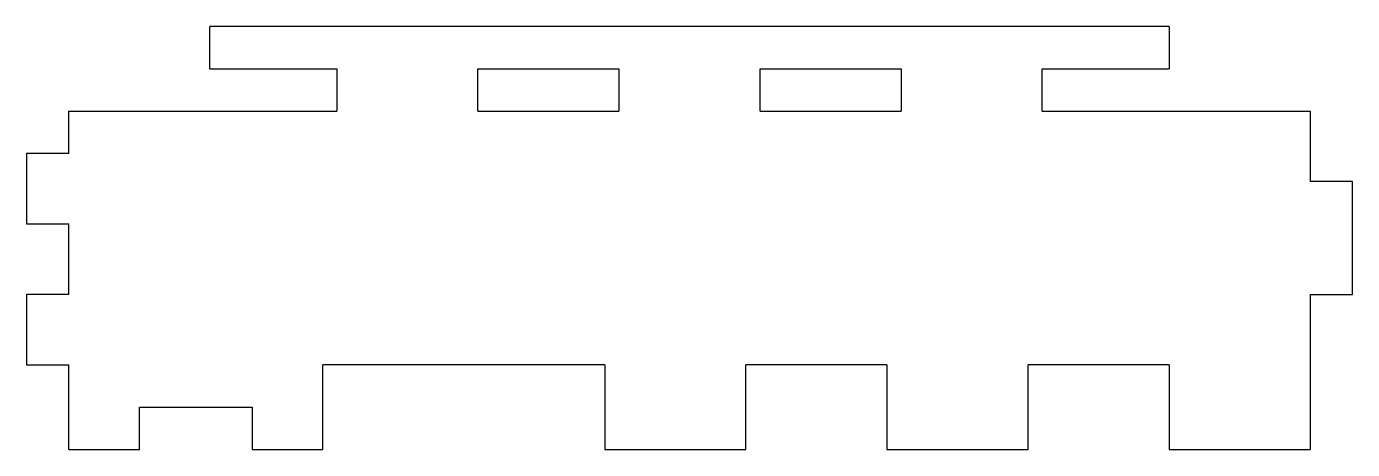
# Model space of a CAD drawing. Header units: millimetres. Extents: x -3 to 91, y -6 to 24.
import ezdxf

# ---------------------------------------------------------------- set-up
doc = ezdxf.new("R2010")
doc.units = ezdxf.units.MM

msp = doc.modelspace()

# ---------------------------------------------------------------- linework, layer by layer
at = {"color": 7, "linetype": 'Continuous', "lineweight": 25}
for p, q in [((78, 24), (10, 24)), ((10, 21), (10, 24)), ((78, 24), (78, 21)), ((10, 21), (19, 21)), ((19, 21), (19, 18)), ((29, 21), (39, 21)), ((29, 18), (29, 21)), ((39, 21), (39, 18)), ((49, 21), (59, 21)), ((49, 18), (49, 21)), ((59, 21), (59, 18)), ((69, 18), (69, 21)), ((69, 21), (78, 21)), ((0, 18), (19, 18)), ((0, 15), (0, 18)), ((29, 18), (39, 18)), ((49, 18), (59, 18)), ((69, 18), (88, 18)), ((88, 18), (88, 13)), ((0, 15), (-3, 15)), ((-3, 15), (-3, 10)), ((91, 13), (88, 13)), ((91, 5), (91, 13)), ((-3, 10), (0, 10)), ((0, 5), (0, 10)), ((0, 5), (-3, 5)), ((-3, 5), (-3, 0)), ((88, 5), (88, -6)), ((88, 5), (91, 5)), ((-3, 0), (0, 0)), ((0, -6), (0, 0)), ((18, -6), (18, 0)), ((38, 0), (18, 0)), ((38, 0), (38, -6)), ((48, -6), (48, 0)), ((58, 0), (48, 0)), ((58, 0), (58, -6)), ((68, -6), (68, 0)), ((78, 0), (68, 0)), ((78, 0), (78, -6)), ((5, -6), (5, -3)), ((5, -3), (13, -3)), ((13, -3), (13, -6)), ((0, -6), (5, -6)), ((13, -6), (18, -6)), ((38, -6), (48, -6)), ((58, -6), (68, -6)), ((78, -6), (88, -6))]:
    msp.add_line(p, q, dxfattribs=at)

doc.saveas('drawing.dxf')
